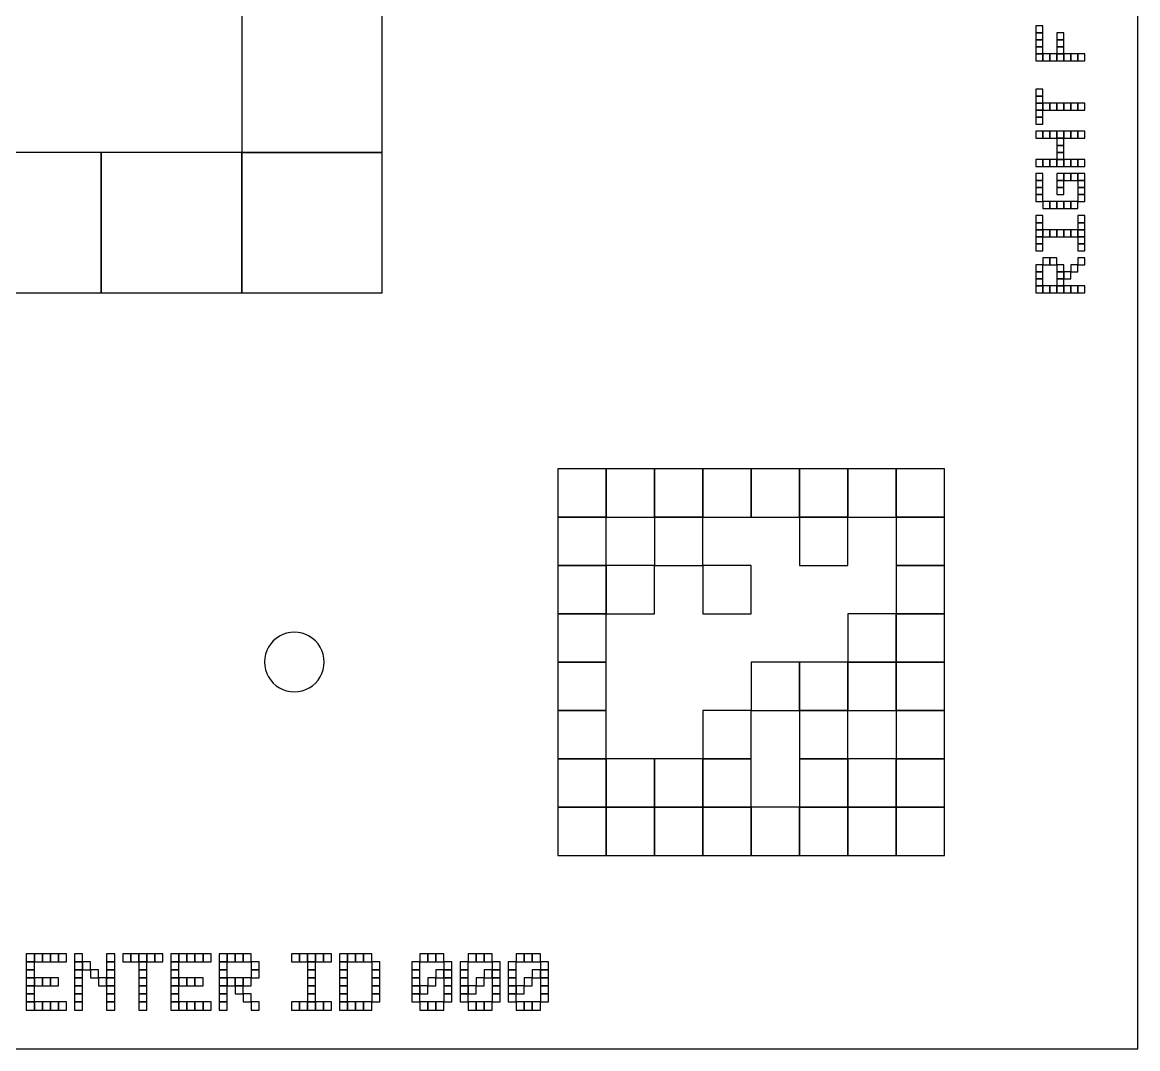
# Model space of a CAD drawing. Extents: x 0 to 490, y 0 to 320.
# Drawn here: x 86.5 to 150, y 170 to 228.4 of the extents above; entities that cross this region are included whole.
import ezdxf

# ---------------------------------------------------------------- set-up
doc = ezdxf.new("R2010")
doc.units = 0
for name, color, linetype in [('BLACK_POCKET', 7, 'CONTINUOUS'), ('BOARD_TEXT', 2, 'CONTINUOUS'), ('CUT', 1, 'CONTINUOUS'), ('MOUNT_HOLE', 5, 'CONTINUOUS')]:
    doc.layers.add(name, color=color, linetype=linetype)

msp = doc.modelspace()

# ---------------------------------------------------------------- linework, layer by layer
at = {"layer": 'BLACK_POCKET'}
for p, q in [((99, 229), (99, 221)), ((107, 221), (107, 229)), ((91, 221), (83, 221)), ((91, 213), (91, 221)), ((99, 221), (91, 221)), ((91, 221), (91, 213)), ((99, 221), (107, 221)), ((99, 213), (99, 221)), ((107, 221), (99, 221)), ((99, 221), (99, 213)), ((107, 213), (107, 221)), ((83, 213), (91, 213)), ((91, 213), (99, 213)), ((99, 213), (107, 213)), ((119.75, 203), (117, 203)), ((117, 203), (117, 200.25)), ((119.75, 200.25), (119.75, 203)), ((122.5, 203), (119.75, 203)), ((119.75, 203), (119.75, 200.25)), ((122.5, 200.25), (122.5, 203)), ((125.25, 203), (122.5, 203)), ((122.5, 203), (122.5, 200.25)), ((125.25, 200.25), (125.25, 203)), ((128, 203), (125.25, 203)), ((125.25, 203), (125.25, 200.25)), ((128, 200.25), (128, 203)), ((130.75, 203), (128, 203)), ((128, 203), (128, 200.25)), ((130.75, 200.25), (130.75, 203)), ((133.5, 203), (130.75, 203)), ((130.75, 203), (130.75, 200.25)), ((133.5, 200.25), (133.5, 203)), ((136.25, 203), (133.5, 203)), ((133.5, 203), (133.5, 200.25)), ((136.25, 200.25), (136.25, 203)), ((139, 203), (136.25, 203)), ((136.25, 203), (136.25, 200.25)), ((139, 200.25), (139, 203)), ((117, 200.25), (119.75, 200.25)), ((119.75, 200.25), (117, 200.25)), ((117, 200.25), (117, 197.5)), ((119.75, 200.25), (122.5, 200.25)), ((119.75, 197.5), (119.75, 200.25)), ((122.5, 200.25), (125.25, 200.25)), ((125.25, 200.25), (122.5, 200.25)), ((122.5, 200.25), (122.5, 197.5)), ((125.25, 200.25), (128, 200.25)), ((125.25, 197.5), (125.25, 200.25)), ((128, 200.25), (130.75, 200.25)), ((130.75, 200.25), (133.5, 200.25)), ((133.5, 200.25), (130.75, 200.25)), ((130.75, 200.25), (130.75, 197.5)), ((133.5, 200.25), (136.25, 200.25)), ((133.5, 197.5), (133.5, 200.25)), ((136.25, 200.25), (139, 200.25)), ((139, 200.25), (136.25, 200.25)), ((136.25, 200.25), (136.25, 197.5)), ((139, 197.5), (139, 200.25)), ((117, 197.5), (119.75, 197.5)), ((119.75, 197.5), (117, 197.5)), ((117, 197.5), (117, 194.75)), ((119.75, 194.75), (119.75, 197.5)), ((122.5, 197.5), (119.75, 197.5)), ((119.75, 197.5), (119.75, 194.75)), ((122.5, 197.5), (125.25, 197.5)), ((122.5, 194.75), (122.5, 197.5)), ((128, 197.5), (125.25, 197.5)), ((125.25, 197.5), (125.25, 194.75)), ((128, 194.75), (128, 197.5)), ((130.75, 197.5), (133.5, 197.5)), ((136.25, 197.5), (139, 197.5)), ((139, 197.5), (136.25, 197.5)), ((136.25, 197.5), (136.25, 194.75)), ((139, 194.75), (139, 197.5)), ((117, 194.75), (119.75, 194.75)), ((119.75, 194.75), (117, 194.75)), ((117, 194.75), (117, 192)), ((119.75, 194.75), (122.5, 194.75)), ((119.75, 192), (119.75, 194.75)), ((125.25, 194.75), (128, 194.75)), ((136.25, 194.75), (133.5, 194.75)), ((133.5, 194.75), (133.5, 192)), ((136.25, 194.75), (139, 194.75)), ((136.25, 192), (136.25, 194.75)), ((139, 194.75), (136.25, 194.75)), ((136.25, 194.75), (136.25, 192)), ((139, 192), (139, 194.75)), ((117, 192), (119.75, 192)), ((119.75, 192), (117, 192)), ((117, 192), (117, 189.25)), ((119.75, 189.25), (119.75, 192)), ((130.75, 192), (128, 192)), ((128, 192), (128, 189.25)), ((130.75, 189.25), (130.75, 192)), ((133.5, 192), (130.75, 192)), ((130.75, 192), (130.75, 189.25)), ((133.5, 192), (136.25, 192)), ((133.5, 189.25), (133.5, 192)), ((136.25, 192), (133.5, 192)), ((133.5, 192), (133.5, 189.25)), ((136.25, 192), (139, 192)), ((136.25, 189.25), (136.25, 192)), ((139, 192), (136.25, 192)), ((136.25, 192), (136.25, 189.25)), ((139, 189.25), (139, 192)), ((117, 189.25), (119.75, 189.25)), ((119.75, 189.25), (117, 189.25)), ((117, 189.25), (117, 186.5)), ((119.75, 186.5), (119.75, 189.25)), ((128, 189.25), (125.25, 189.25)), ((125.25, 189.25), (125.25, 186.5)), ((128, 189.25), (130.75, 189.25)), ((128, 186.5), (128, 189.25)), ((130.75, 189.25), (133.5, 189.25)), ((133.5, 189.25), (130.75, 189.25)), ((130.75, 189.25), (130.75, 186.5)), ((133.5, 189.25), (136.25, 189.25)), ((133.5, 186.5), (133.5, 189.25)), ((136.25, 189.25), (139, 189.25)), ((139, 189.25), (136.25, 189.25)), ((136.25, 189.25), (136.25, 186.5)), ((139, 186.5), (139, 189.25)), ((117, 186.5), (119.75, 186.5)), ((119.75, 186.5), (117, 186.5)), ((117, 186.5), (117, 183.75)), ((119.75, 183.75), (119.75, 186.5)), ((122.5, 186.5), (119.75, 186.5)), ((119.75, 186.5), (119.75, 183.75)), ((122.5, 183.75), (122.5, 186.5)), ((125.25, 186.5), (122.5, 186.5)), ((122.5, 186.5), (122.5, 183.75)), ((125.25, 186.5), (128, 186.5)), ((125.25, 183.75), (125.25, 186.5)), ((128, 186.5), (125.25, 186.5)), ((125.25, 186.5), (125.25, 183.75)), ((128, 183.75), (128, 186.5)), ((130.75, 186.5), (133.5, 186.5)), ((133.5, 186.5), (130.75, 186.5)), ((130.75, 186.5), (130.75, 183.75)), ((133.5, 183.75), (133.5, 186.5)), ((136.25, 186.5), (133.5, 186.5)), ((133.5, 186.5), (133.5, 183.75)), ((136.25, 186.5), (139, 186.5)), ((136.25, 183.75), (136.25, 186.5)), ((139, 186.5), (136.25, 186.5)), ((136.25, 186.5), (136.25, 183.75)), ((139, 183.75), (139, 186.5)), ((117, 183.75), (119.75, 183.75)), ((119.75, 183.75), (117, 183.75)), ((117, 183.75), (117, 181)), ((119.75, 183.75), (122.5, 183.75)), ((119.75, 181), (119.75, 183.75)), ((122.5, 183.75), (119.75, 183.75)), ((119.75, 183.75), (119.75, 181)), ((122.5, 183.75), (125.25, 183.75)), ((122.5, 181), (122.5, 183.75)), ((125.25, 183.75), (122.5, 183.75)), ((122.5, 183.75), (122.5, 181)), ((125.25, 183.75), (128, 183.75)), ((125.25, 181), (125.25, 183.75)), ((128, 183.75), (125.25, 183.75)), ((125.25, 183.75), (125.25, 181)), ((128, 181), (128, 183.75)), ((130.75, 183.75), (128, 183.75)), ((128, 183.75), (128, 181)), ((130.75, 183.75), (133.5, 183.75)), ((130.75, 181), (130.75, 183.75)), ((133.5, 183.75), (130.75, 183.75)), ((130.75, 183.75), (130.75, 181)), ((133.5, 183.75), (136.25, 183.75)), ((133.5, 181), (133.5, 183.75)), ((136.25, 183.75), (133.5, 183.75)), ((133.5, 183.75), (133.5, 181)), ((136.25, 183.75), (139, 183.75)), ((136.25, 181), (136.25, 183.75)), ((139, 183.75), (136.25, 183.75)), ((136.25, 183.75), (136.25, 181)), ((139, 181), (139, 183.75)), ((117, 181), (119.75, 181)), ((119.75, 181), (122.5, 181)), ((122.5, 181), (125.25, 181)), ((125.25, 181), (128, 181)), ((128, 181), (130.75, 181)), ((130.75, 181), (133.5, 181)), ((133.5, 181), (136.25, 181)), ((136.25, 181), (139, 181))]:
    msp.add_line(p, q, dxfattribs=at)
at = {"layer": 'BOARD_TEXT'}
for p, q in [((144.6, 228.2), (144.2, 228.2)), ((144.2, 228.2), (144.2, 227.8)), ((144.6, 227.8), (144.6, 228.2)), ((144.6, 227.8), (144.2, 227.8)), ((144.2, 227.8), (144.2, 227.4)), ((144.2, 227.8), (144.6, 227.8)), ((144.6, 227.4), (144.2, 227.4)), ((144.2, 227.4), (144.2, 227)), ((144.2, 227.4), (144.6, 227.4)), ((144.6, 227.4), (144.6, 227.8)), ((144.6, 227), (144.6, 227.4)), ((145.8, 227.8), (145.4, 227.8)), ((145.4, 227.8), (145.4, 227.4)), ((145.8, 227.4), (145.4, 227.4)), ((145.4, 227.4), (145.4, 227)), ((145.4, 227.4), (145.8, 227.4)), ((145.8, 227.4), (145.8, 227.8)), ((145.8, 227), (145.8, 227.4)), ((144.6, 227), (144.2, 227)), ((144.2, 227), (144.2, 226.6)), ((144.2, 227), (144.6, 227)), ((144.6, 226.6), (144.6, 227)), ((145.8, 227), (145.4, 227)), ((145.4, 227), (145.4, 226.6)), ((145.4, 227), (145.8, 227)), ((145.8, 226.6), (145.8, 227)), ((144.6, 226.6), (144.2, 226.6)), ((144.2, 226.6), (144.2, 226.2)), ((144.2, 226.6), (144.6, 226.6)), ((144.2, 226.2), (144.6, 226.2)), ((144.6, 226.2), (144.6, 226.6)), ((145, 226.6), (144.6, 226.6)), ((144.6, 226.6), (144.6, 226.2)), ((144.6, 226.2), (145, 226.2)), ((145, 226.2), (145, 226.6)), ((145.4, 226.6), (145, 226.6)), ((145, 226.6), (145, 226.2)), ((145, 226.2), (145.4, 226.2)), ((145.4, 226.2), (145.4, 226.6)), ((145.8, 226.6), (145.4, 226.6)), ((145.4, 226.6), (145.4, 226.2)), ((145.4, 226.6), (145.8, 226.6)), ((145.4, 226.2), (145.8, 226.2)), ((145.8, 226.2), (145.8, 226.6)), ((146.2, 226.6), (145.8, 226.6)), ((145.8, 226.6), (145.8, 226.2)), ((145.8, 226.2), (146.2, 226.2)), ((146.2, 226.2), (146.2, 226.6)), ((146.6, 226.6), (146.2, 226.6)), ((146.2, 226.6), (146.2, 226.2)), ((146.2, 226.2), (146.6, 226.2)), ((146.6, 226.2), (146.6, 226.6)), ((147, 226.6), (146.6, 226.6)), ((146.6, 226.6), (146.6, 226.2)), ((146.6, 226.2), (147, 226.2)), ((147, 226.2), (147, 226.6)), ((144.6, 224.6), (144.2, 224.6)), ((144.2, 224.6), (144.2, 224.2)), ((144.6, 224.2), (144.2, 224.2)), ((144.2, 224.2), (144.2, 223.8)), ((144.2, 224.2), (144.6, 224.2)), ((144.6, 224.2), (144.6, 224.6)), ((144.6, 223.8), (144.6, 224.2)), ((144.6, 223.8), (144.2, 223.8)), ((144.2, 223.8), (144.2, 223.4)), ((144.2, 223.8), (144.6, 223.8)), ((144.6, 223.4), (144.6, 223.8)), ((145, 223.8), (144.6, 223.8)), ((144.6, 223.8), (144.6, 223.4)), ((145, 223.4), (145, 223.8)), ((145.4, 223.8), (145, 223.8)), ((145, 223.8), (145, 223.4)), ((145.4, 223.4), (145.4, 223.8)), ((145.8, 223.8), (145.4, 223.8)), ((145.4, 223.8), (145.4, 223.4)), ((145.8, 223.4), (145.8, 223.8)), ((146.2, 223.8), (145.8, 223.8)), ((145.8, 223.8), (145.8, 223.4)), ((146.2, 223.4), (146.2, 223.8)), ((146.6, 223.8), (146.2, 223.8)), ((146.2, 223.8), (146.2, 223.4)), ((146.6, 223.4), (146.6, 223.8)), ((147, 223.8), (146.6, 223.8)), ((146.6, 223.8), (146.6, 223.4)), ((147, 223.4), (147, 223.8)), ((144.6, 223.4), (144.2, 223.4)), ((144.2, 223.4), (144.2, 223)), ((144.2, 223.4), (144.6, 223.4)), ((144.6, 223), (144.2, 223)), ((144.2, 223), (144.2, 222.6)), ((144.2, 223), (144.6, 223)), ((144.6, 223), (144.6, 223.4)), ((144.6, 223.4), (145, 223.4)), ((144.6, 222.6), (144.6, 223)), ((145, 223.4), (145.4, 223.4)), ((145.4, 223.4), (145.8, 223.4)), ((145.8, 223.4), (146.2, 223.4)), ((146.2, 223.4), (146.6, 223.4)), ((146.6, 223.4), (147, 223.4)), ((144.2, 222.6), (144.6, 222.6)), ((144.6, 222.2), (144.2, 222.2)), ((144.2, 222.2), (144.2, 221.8)), ((144.2, 221.8), (144.6, 221.8)), ((144.6, 221.8), (144.6, 222.2)), ((145, 222.2), (144.6, 222.2)), ((144.6, 222.2), (144.6, 221.8)), ((144.6, 221.8), (145, 221.8)), ((145, 221.8), (145, 222.2)), ((145.4, 222.2), (145, 222.2)), ((145, 222.2), (145, 221.8)), ((145, 221.8), (145.4, 221.8)), ((145.4, 221.8), (145.4, 222.2)), ((145.8, 222.2), (145.4, 222.2)), ((145.4, 222.2), (145.4, 221.8)), ((145.8, 221.8), (145.4, 221.8)), ((145.4, 221.8), (145.4, 221.4)), ((145.4, 221.8), (145.8, 221.8)), ((145.8, 221.8), (145.8, 222.2)), ((146.2, 222.2), (145.8, 222.2)), ((145.8, 222.2), (145.8, 221.8)), ((145.8, 221.4), (145.8, 221.8)), ((145.8, 221.8), (146.2, 221.8)), ((146.2, 221.8), (146.2, 222.2)), ((146.6, 222.2), (146.2, 222.2)), ((146.2, 222.2), (146.2, 221.8)), ((146.2, 221.8), (146.6, 221.8)), ((146.6, 221.8), (146.6, 222.2)), ((147, 222.2), (146.6, 222.2)), ((146.6, 222.2), (146.6, 221.8)), ((146.6, 221.8), (147, 221.8)), ((147, 221.8), (147, 222.2)), ((145.8, 221.4), (145.4, 221.4)), ((145.4, 221.4), (145.4, 221)), ((145.4, 221.4), (145.8, 221.4)), ((145.8, 221), (145.4, 221)), ((145.4, 221), (145.4, 220.6)), ((145.4, 221), (145.8, 221)), ((145.8, 221), (145.8, 221.4)), ((145.8, 220.6), (145.8, 221)), ((144.6, 220.6), (144.2, 220.6)), ((144.2, 220.6), (144.2, 220.2)), ((144.6, 220.2), (144.6, 220.6)), ((145, 220.6), (144.6, 220.6)), ((144.6, 220.6), (144.6, 220.2)), ((145, 220.2), (145, 220.6)), ((145.4, 220.6), (145, 220.6)), ((145, 220.6), (145, 220.2)), ((145.4, 220.2), (145.4, 220.6)), ((145.8, 220.6), (145.4, 220.6)), ((145.4, 220.6), (145.4, 220.2)), ((145.4, 220.6), (145.8, 220.6)), ((145.8, 220.2), (145.8, 220.6)), ((146.2, 220.6), (145.8, 220.6)), ((145.8, 220.6), (145.8, 220.2)), ((146.2, 220.2), (146.2, 220.6)), ((146.6, 220.6), (146.2, 220.6)), ((146.2, 220.6), (146.2, 220.2)), ((146.6, 220.2), (146.6, 220.6)), ((147, 220.6), (146.6, 220.6)), ((146.6, 220.6), (146.6, 220.2)), ((147, 220.2), (147, 220.6)), ((144.2, 220.2), (144.6, 220.2)), ((144.6, 219.8), (144.2, 219.8)), ((144.2, 219.8), (144.2, 219.4)), ((144.6, 220.2), (145, 220.2)), ((144.6, 219.4), (144.6, 219.8)), ((145, 220.2), (145.4, 220.2)), ((145.4, 220.2), (145.8, 220.2)), ((145.8, 219.8), (145.4, 219.8)), ((145.4, 219.8), (145.4, 219.4)), ((145.8, 220.2), (146.2, 220.2)), ((145.8, 219.4), (145.8, 219.8)), ((146.2, 219.8), (145.8, 219.8)), ((145.8, 219.8), (145.8, 219.4)), ((146.2, 220.2), (146.6, 220.2)), ((146.2, 219.4), (146.2, 219.8)), ((146.6, 219.8), (146.2, 219.8)), ((146.2, 219.8), (146.2, 219.4)), ((146.6, 220.2), (147, 220.2)), ((146.6, 219.4), (146.6, 219.8)), ((147, 219.8), (146.6, 219.8)), ((146.6, 219.8), (146.6, 219.4)), ((147, 219.4), (147, 219.8)), ((144.6, 219.4), (144.2, 219.4)), ((144.2, 219.4), (144.2, 219)), ((144.2, 219.4), (144.6, 219.4)), ((144.6, 219), (144.6, 219.4)), ((145.8, 219.4), (145.4, 219.4)), ((145.4, 219.4), (145.4, 219)), ((145.4, 219.4), (145.8, 219.4)), ((145.8, 219), (145.8, 219.4)), ((145.8, 219.4), (146.2, 219.4)), ((146.2, 219.4), (146.6, 219.4)), ((147, 219.4), (146.6, 219.4)), ((146.6, 219.4), (146.6, 219)), ((146.6, 219.4), (147, 219.4)), ((147, 219), (147, 219.4)), ((144.6, 219), (144.2, 219)), ((144.2, 219), (144.2, 218.6)), ((144.2, 219), (144.6, 219)), ((144.6, 218.6), (144.2, 218.6)), ((144.2, 218.6), (144.2, 218.2)), ((144.2, 218.6), (144.6, 218.6)), ((144.6, 218.6), (144.6, 219)), ((144.6, 218.2), (144.6, 218.6)), ((145.8, 219), (145.4, 219)), ((145.4, 219), (145.4, 218.6)), ((145.4, 219), (145.8, 219)), ((145.4, 218.6), (145.8, 218.6)), ((145.8, 218.6), (145.8, 219)), ((147, 219), (146.6, 219)), ((146.6, 219), (146.6, 218.6)), ((146.6, 219), (147, 219)), ((147, 218.6), (146.6, 218.6)), ((146.6, 218.6), (146.6, 218.2)), ((146.6, 218.6), (147, 218.6)), ((147, 218.6), (147, 219)), ((147, 218.2), (147, 218.6)), ((144.2, 218.2), (144.6, 218.2)), ((145, 218.2), (144.6, 218.2)), ((144.6, 218.2), (144.6, 217.8)), ((144.6, 217.8), (145, 217.8)), ((145, 217.8), (145, 218.2)), ((145.4, 218.2), (145, 218.2)), ((145, 218.2), (145, 217.8)), ((145, 217.8), (145.4, 217.8)), ((145.4, 217.8), (145.4, 218.2)), ((145.8, 218.2), (145.4, 218.2)), ((145.4, 218.2), (145.4, 217.8)), ((145.4, 217.8), (145.8, 217.8)), ((145.8, 217.8), (145.8, 218.2)), ((146.2, 218.2), (145.8, 218.2)), ((145.8, 218.2), (145.8, 217.8)), ((145.8, 217.8), (146.2, 217.8)), ((146.2, 217.8), (146.2, 218.2)), ((146.6, 218.2), (146.2, 218.2)), ((146.2, 218.2), (146.2, 217.8)), ((146.2, 217.8), (146.6, 217.8)), ((146.6, 217.8), (146.6, 218.2)), ((146.6, 218.2), (147, 218.2)), ((144.6, 217.4), (144.2, 217.4)), ((144.2, 217.4), (144.2, 217)), ((144.6, 217), (144.6, 217.4)), ((147, 217.4), (146.6, 217.4)), ((146.6, 217.4), (146.6, 217)), ((147, 217), (147, 217.4)), ((144.6, 217), (144.2, 217)), ((144.2, 217), (144.2, 216.6)), ((144.2, 217), (144.6, 217)), ((144.6, 216.6), (144.2, 216.6)), ((144.2, 216.6), (144.2, 216.2)), ((144.2, 216.6), (144.6, 216.6)), ((144.6, 216.6), (144.6, 217)), ((144.6, 216.2), (144.6, 216.6)), ((145, 216.6), (144.6, 216.6)), ((144.6, 216.6), (144.6, 216.2)), ((145, 216.2), (145, 216.6)), ((145.4, 216.6), (145, 216.6)), ((145, 216.6), (145, 216.2)), ((145.4, 216.2), (145.4, 216.6)), ((145.8, 216.6), (145.4, 216.6)), ((145.4, 216.6), (145.4, 216.2)), ((145.8, 216.2), (145.8, 216.6)), ((146.2, 216.6), (145.8, 216.6)), ((145.8, 216.6), (145.8, 216.2)), ((146.2, 216.2), (146.2, 216.6)), ((146.6, 216.6), (146.2, 216.6)), ((146.2, 216.6), (146.2, 216.2)), ((147, 217), (146.6, 217)), ((146.6, 217), (146.6, 216.6)), ((146.6, 217), (147, 217)), ((146.6, 216.2), (146.6, 216.6)), ((147, 216.6), (146.6, 216.6)), ((146.6, 216.6), (146.6, 216.2)), ((146.6, 216.6), (147, 216.6)), ((147, 216.6), (147, 217)), ((147, 216.2), (147, 216.6)), ((144.6, 216.2), (144.2, 216.2)), ((144.2, 216.2), (144.2, 215.8)), ((144.2, 216.2), (144.6, 216.2)), ((144.6, 215.8), (144.6, 216.2)), ((144.6, 216.2), (145, 216.2)), ((145, 216.2), (145.4, 216.2)), ((145.4, 216.2), (145.8, 216.2)), ((145.8, 216.2), (146.2, 216.2)), ((146.2, 216.2), (146.6, 216.2)), ((147, 216.2), (146.6, 216.2)), ((146.6, 216.2), (146.6, 215.8)), ((146.6, 216.2), (147, 216.2)), ((147, 215.8), (147, 216.2)), ((144.6, 215.8), (144.2, 215.8)), ((144.2, 215.8), (144.2, 215.4)), ((144.2, 215.8), (144.6, 215.8)), ((144.2, 215.4), (144.6, 215.4)), ((144.6, 215.4), (144.6, 215.8)), ((147, 215.8), (146.6, 215.8)), ((146.6, 215.8), (146.6, 215.4)), ((146.6, 215.8), (147, 215.8)), ((146.6, 215.4), (147, 215.4)), ((147, 215.4), (147, 215.8)), ((144.6, 214.6), (144.2, 214.6)), ((144.2, 214.6), (144.2, 214.2)), ((145, 215), (144.6, 215)), ((144.6, 215), (144.6, 214.6)), ((144.6, 214.2), (144.6, 214.6)), ((144.6, 214.6), (145, 214.6)), ((145, 214.6), (145, 215)), ((145.4, 215), (145, 215)), ((145, 215), (145, 214.6)), ((145, 214.6), (145.4, 214.6)), ((145.4, 214.6), (145.4, 215)), ((145.8, 214.6), (145.4, 214.6)), ((145.4, 214.6), (145.4, 214.2)), ((145.8, 214.2), (145.8, 214.6)), ((146.6, 214.6), (146.2, 214.6)), ((146.2, 214.6), (146.2, 214.2)), ((147, 215), (146.6, 215)), ((146.6, 215), (146.6, 214.6)), ((146.6, 214.2), (146.6, 214.6)), ((146.6, 214.6), (147, 214.6)), ((147, 214.6), (147, 215)), ((144.6, 214.2), (144.2, 214.2)), ((144.2, 214.2), (144.2, 213.8)), ((144.2, 214.2), (144.6, 214.2)), ((144.6, 213.8), (144.6, 214.2)), ((145.8, 214.2), (145.4, 214.2)), ((145.4, 214.2), (145.4, 213.8)), ((145.4, 214.2), (145.8, 214.2)), ((145.8, 213.8), (145.8, 214.2)), ((146.2, 214.2), (145.8, 214.2)), ((145.8, 214.2), (145.8, 213.8)), ((146.2, 213.8), (146.2, 214.2)), ((146.2, 214.2), (146.6, 214.2)), ((144.6, 213.8), (144.2, 213.8)), ((144.2, 213.8), (144.2, 213.4)), ((144.2, 213.8), (144.6, 213.8)), ((144.6, 213.4), (144.2, 213.4)), ((144.2, 213.4), (144.2, 213)), ((144.2, 213.4), (144.6, 213.4)), ((144.6, 213.4), (144.6, 213.8)), ((144.6, 213), (144.6, 213.4)), ((145, 213.4), (144.6, 213.4)), ((144.6, 213.4), (144.6, 213)), ((145, 213), (145, 213.4)), ((145.4, 213.4), (145, 213.4)), ((145, 213.4), (145, 213)), ((145.8, 213.8), (145.4, 213.8)), ((145.4, 213.8), (145.4, 213.4)), ((145.4, 213.8), (145.8, 213.8)), ((145.4, 213), (145.4, 213.4)), ((145.8, 213.4), (145.4, 213.4)), ((145.4, 213.4), (145.4, 213)), ((145.4, 213.4), (145.8, 213.4)), ((145.8, 213.4), (145.8, 213.8)), ((145.8, 213.8), (146.2, 213.8)), ((145.8, 213), (145.8, 213.4)), ((146.2, 213.4), (145.8, 213.4)), ((145.8, 213.4), (145.8, 213)), ((146.2, 213), (146.2, 213.4)), ((146.6, 213.4), (146.2, 213.4)), ((146.2, 213.4), (146.2, 213)), ((146.6, 213), (146.6, 213.4)), ((147, 213.4), (146.6, 213.4)), ((146.6, 213.4), (146.6, 213)), ((147, 213), (147, 213.4)), ((144.2, 213), (144.6, 213)), ((144.6, 213), (145, 213)), ((145, 213), (145.4, 213)), ((145.4, 213), (145.8, 213)), ((145.8, 213), (146.2, 213)), ((146.2, 213), (146.6, 213)), ((146.6, 213), (147, 213)), ((87.2, 175.4), (86.742857, 175.4)), ((86.742857, 175.4), (86.742857, 174.942857)), ((87.2, 174.942857), (87.2, 175.4)), ((87.657143, 175.4), (87.2, 175.4)), ((87.2, 175.4), (87.2, 174.942857)), ((87.657143, 174.942857), (87.657143, 175.4)), ((88.114286, 175.4), (87.657143, 175.4)), ((87.657143, 175.4), (87.657143, 174.942857)), ((88.114286, 174.942857), (88.114286, 175.4)), ((88.571429, 175.4), (88.114286, 175.4)), ((88.114286, 175.4), (88.114286, 174.942857)), ((88.571429, 174.942857), (88.571429, 175.4)), ((89.028571, 175.4), (88.571429, 175.4)), ((88.571429, 175.4), (88.571429, 174.942857)), ((89.028571, 174.942857), (89.028571, 175.4)), ((89.942857, 175.4), (89.485714, 175.4)), ((89.485714, 175.4), (89.485714, 174.942857)), ((89.942857, 174.942857), (89.942857, 175.4)), ((91.771429, 175.4), (91.314286, 175.4)), ((91.314286, 175.4), (91.314286, 174.942857)), ((91.771429, 174.942857), (91.771429, 175.4)), ((92.685714, 175.4), (92.228571, 175.4)), ((92.228571, 175.4), (92.228571, 174.942857)), ((92.685714, 174.942857), (92.685714, 175.4)), ((93.142857, 175.4), (92.685714, 175.4)), ((92.685714, 175.4), (92.685714, 174.942857)), ((93.142857, 174.942857), (93.142857, 175.4)), ((93.6, 175.4), (93.142857, 175.4)), ((93.142857, 175.4), (93.142857, 174.942857)), ((93.6, 174.942857), (93.6, 175.4)), ((94.057143, 175.4), (93.6, 175.4)), ((93.6, 175.4), (93.6, 174.942857)), ((94.057143, 174.942857), (94.057143, 175.4)), ((94.514286, 175.4), (94.057143, 175.4)), ((94.057143, 175.4), (94.057143, 174.942857)), ((94.514286, 174.942857), (94.514286, 175.4)), ((95.428571, 175.4), (94.971429, 175.4)), ((94.971429, 175.4), (94.971429, 174.942857)), ((95.428571, 174.942857), (95.428571, 175.4)), ((95.885714, 175.4), (95.428571, 175.4)), ((95.428571, 175.4), (95.428571, 174.942857)), ((95.885714, 174.942857), (95.885714, 175.4)), ((96.342857, 175.4), (95.885714, 175.4)), ((95.885714, 175.4), (95.885714, 174.942857)), ((96.342857, 174.942857), (96.342857, 175.4)), ((96.8, 175.4), (96.342857, 175.4)), ((96.342857, 175.4), (96.342857, 174.942857)), ((96.8, 174.942857), (96.8, 175.4)), ((97.257143, 175.4), (96.8, 175.4)), ((96.8, 175.4), (96.8, 174.942857)), ((97.257143, 174.942857), (97.257143, 175.4)), ((98.171429, 175.4), (97.714286, 175.4)), ((97.714286, 175.4), (97.714286, 174.942857)), ((98.171429, 174.942857), (98.171429, 175.4)), ((98.628571, 175.4), (98.171429, 175.4)), ((98.171429, 175.4), (98.171429, 174.942857)), ((98.628571, 174.942857), (98.628571, 175.4)), ((99.085714, 175.4), (98.628571, 175.4)), ((98.628571, 175.4), (98.628571, 174.942857)), ((99.085714, 174.942857), (99.085714, 175.4)), ((99.542857, 175.4), (99.085714, 175.4)), ((99.085714, 175.4), (99.085714, 174.942857)), ((99.542857, 174.942857), (99.542857, 175.4)), ((102.285714, 175.4), (101.828571, 175.4)), ((101.828571, 175.4), (101.828571, 174.942857)), ((102.285714, 174.942857), (102.285714, 175.4)), ((102.742857, 175.4), (102.285714, 175.4)), ((102.285714, 175.4), (102.285714, 174.942857)), ((102.742857, 174.942857), (102.742857, 175.4)), ((103.2, 175.4), (102.742857, 175.4)), ((102.742857, 175.4), (102.742857, 174.942857)), ((103.2, 174.942857), (103.2, 175.4)), ((103.657143, 175.4), (103.2, 175.4)), ((103.2, 175.4), (103.2, 174.942857)), ((103.657143, 174.942857), (103.657143, 175.4)), ((104.114286, 175.4), (103.657143, 175.4)), ((103.657143, 175.4), (103.657143, 174.942857)), ((104.114286, 174.942857), (104.114286, 175.4)), ((105.028571, 175.4), (104.571429, 175.4)), ((104.571429, 175.4), (104.571429, 174.942857)), ((105.028571, 174.942857), (105.028571, 175.4)), ((105.485714, 175.4), (105.028571, 175.4)), ((105.028571, 175.4), (105.028571, 174.942857)), ((105.485714, 174.942857), (105.485714, 175.4)), ((105.942857, 175.4), (105.485714, 175.4)), ((105.485714, 175.4), (105.485714, 174.942857)), ((105.942857, 174.942857), (105.942857, 175.4)), ((106.4, 175.4), (105.942857, 175.4)), ((105.942857, 175.4), (105.942857, 174.942857)), ((106.4, 174.942857), (106.4, 175.4)), ((109.6, 175.4), (109.142857, 175.4)), ((109.142857, 175.4), (109.142857, 174.942857)), ((109.6, 174.942857), (109.6, 175.4)), ((110.057143, 175.4), (109.6, 175.4)), ((109.6, 175.4), (109.6, 174.942857)), ((110.057143, 174.942857), (110.057143, 175.4)), ((110.514286, 175.4), (110.057143, 175.4)), ((110.057143, 175.4), (110.057143, 174.942857)), ((110.514286, 174.942857), (110.514286, 175.4)), ((112.342857, 175.4), (111.885714, 175.4)), ((111.885714, 175.4), (111.885714, 174.942857)), ((112.342857, 174.942857), (112.342857, 175.4)), ((112.8, 175.4), (112.342857, 175.4)), ((112.342857, 175.4), (112.342857, 174.942857)), ((112.8, 174.942857), (112.8, 175.4)), ((113.257143, 175.4), (112.8, 175.4)), ((112.8, 175.4), (112.8, 174.942857)), ((113.257143, 174.942857), (113.257143, 175.4)), ((115.085714, 175.4), (114.628571, 175.4)), ((114.628571, 175.4), (114.628571, 174.942857)), ((115.085714, 174.942857), (115.085714, 175.4)), ((115.542857, 175.4), (115.085714, 175.4)), ((115.085714, 175.4), (115.085714, 174.942857)), ((115.542857, 174.942857), (115.542857, 175.4)), ((116, 175.4), (115.542857, 175.4)), ((115.542857, 175.4), (115.542857, 174.942857)), ((116, 174.942857), (116, 175.4)), ((86.742857, 174.942857), (87.2, 174.942857)), ((87.2, 174.942857), (86.742857, 174.942857)), ((86.742857, 174.942857), (86.742857, 174.485714)), ((87.2, 174.942857), (87.657143, 174.942857)), ((87.2, 174.485714), (87.2, 174.942857)), ((87.657143, 174.942857), (88.114286, 174.942857)), ((88.114286, 174.942857), (88.571429, 174.942857)), ((88.571429, 174.942857), (89.028571, 174.942857)), ((89.485714, 174.942857), (89.942857, 174.942857)), ((89.942857, 174.942857), (89.485714, 174.942857)), ((89.485714, 174.942857), (89.485714, 174.485714)), ((89.942857, 174.485714), (89.942857, 174.942857)), ((90.4, 174.942857), (89.942857, 174.942857)), ((89.942857, 174.942857), (89.942857, 174.485714)), ((90.4, 174.485714), (90.4, 174.942857)), ((91.314286, 174.942857), (91.771429, 174.942857)), ((91.771429, 174.942857), (91.314286, 174.942857)), ((91.314286, 174.942857), (91.314286, 174.485714)), ((91.771429, 174.485714), (91.771429, 174.942857)), ((92.228571, 174.942857), (92.685714, 174.942857)), ((92.685714, 174.942857), (93.142857, 174.942857)), ((93.142857, 174.942857), (93.6, 174.942857)), ((93.6, 174.942857), (93.142857, 174.942857)), ((93.142857, 174.942857), (93.142857, 174.485714)), ((93.6, 174.942857), (94.057143, 174.942857)), ((93.6, 174.485714), (93.6, 174.942857)), ((94.057143, 174.942857), (94.514286, 174.942857)), ((94.971429, 174.942857), (95.428571, 174.942857)), ((95.428571, 174.942857), (94.971429, 174.942857)), ((94.971429, 174.942857), (94.971429, 174.485714)), ((95.428571, 174.942857), (95.885714, 174.942857)), ((95.428571, 174.485714), (95.428571, 174.942857)), ((95.885714, 174.942857), (96.342857, 174.942857)), ((96.342857, 174.942857), (96.8, 174.942857)), ((96.8, 174.942857), (97.257143, 174.942857)), ((97.714286, 174.942857), (98.171429, 174.942857)), ((98.171429, 174.942857), (97.714286, 174.942857)), ((97.714286, 174.942857), (97.714286, 174.485714)), ((98.171429, 174.942857), (98.628571, 174.942857)), ((98.171429, 174.485714), (98.171429, 174.942857)), ((98.628571, 174.942857), (99.085714, 174.942857)), ((99.085714, 174.942857), (99.542857, 174.942857)), ((100, 174.942857), (99.542857, 174.942857)), ((99.542857, 174.942857), (99.542857, 174.485714)), ((100, 174.485714), (100, 174.942857)), ((101.828571, 174.942857), (102.285714, 174.942857)), ((102.285714, 174.942857), (102.742857, 174.942857)), ((102.742857, 174.942857), (103.2, 174.942857)), ((103.2, 174.942857), (102.742857, 174.942857)), ((102.742857, 174.942857), (102.742857, 174.485714)), ((103.2, 174.942857), (103.657143, 174.942857)), ((103.2, 174.485714), (103.2, 174.942857)), ((103.657143, 174.942857), (104.114286, 174.942857)), ((104.571429, 174.942857), (105.028571, 174.942857)), ((105.028571, 174.942857), (104.571429, 174.942857)), ((104.571429, 174.942857), (104.571429, 174.485714)), ((105.028571, 174.942857), (105.485714, 174.942857)), ((105.028571, 174.485714), (105.028571, 174.942857)), ((105.485714, 174.942857), (105.942857, 174.942857)), ((105.942857, 174.942857), (106.4, 174.942857)), ((106.857143, 174.942857), (106.4, 174.942857)), ((106.4, 174.942857), (106.4, 174.485714)), ((106.857143, 174.485714), (106.857143, 174.942857)), ((109.142857, 174.942857), (108.685714, 174.942857)), ((108.685714, 174.942857), (108.685714, 174.485714)), ((109.142857, 174.942857), (109.6, 174.942857)), ((109.142857, 174.485714), (109.142857, 174.942857)), ((109.6, 174.942857), (110.057143, 174.942857)), ((110.057143, 174.942857), (110.514286, 174.942857)), ((110.971429, 174.942857), (110.514286, 174.942857)), ((110.514286, 174.942857), (110.514286, 174.485714)), ((110.971429, 174.485714), (110.971429, 174.942857)), ((111.885714, 174.942857), (111.428571, 174.942857)), ((111.428571, 174.942857), (111.428571, 174.485714)), ((111.885714, 174.942857), (112.342857, 174.942857)), ((111.885714, 174.485714), (111.885714, 174.942857)), ((112.342857, 174.942857), (112.8, 174.942857)), ((112.8, 174.942857), (113.257143, 174.942857)), ((113.714286, 174.942857), (113.257143, 174.942857)), ((113.257143, 174.942857), (113.257143, 174.485714)), ((113.714286, 174.485714), (113.714286, 174.942857)), ((114.628571, 174.942857), (114.171429, 174.942857)), ((114.171429, 174.942857), (114.171429, 174.485714)), ((114.628571, 174.942857), (115.085714, 174.942857)), ((114.628571, 174.485714), (114.628571, 174.942857)), ((115.085714, 174.942857), (115.542857, 174.942857)), ((115.542857, 174.942857), (116, 174.942857)), ((116.457143, 174.942857), (116, 174.942857)), ((116, 174.942857), (116, 174.485714)), ((116.457143, 174.485714), (116.457143, 174.942857)), ((86.742857, 174.485714), (87.2, 174.485714)), ((87.2, 174.485714), (86.742857, 174.485714)), ((86.742857, 174.485714), (86.742857, 174.028571)), ((86.742857, 174.028571), (87.2, 174.028571)), ((87.2, 174.028571), (86.742857, 174.028571)), ((86.742857, 174.028571), (86.742857, 173.571429)), ((87.2, 174.028571), (87.2, 174.485714)), ((87.2, 173.571429), (87.2, 174.028571)), ((87.657143, 174.028571), (87.2, 174.028571)), ((87.2, 174.028571), (87.2, 173.571429)), ((87.657143, 173.571429), (87.657143, 174.028571)), ((88.114286, 174.028571), (87.657143, 174.028571)), ((87.657143, 174.028571), (87.657143, 173.571429)), ((88.114286, 173.571429), (88.114286, 174.028571)), ((88.571429, 174.028571), (88.114286, 174.028571)), ((88.114286, 174.028571), (88.114286, 173.571429)), ((88.571429, 173.571429), (88.571429, 174.028571)), ((89.485714, 174.485714), (89.942857, 174.485714)), ((89.942857, 174.485714), (89.485714, 174.485714)), ((89.485714, 174.485714), (89.485714, 174.028571)), ((89.485714, 174.028571), (89.942857, 174.028571)), ((89.942857, 174.028571), (89.485714, 174.028571)), ((89.485714, 174.028571), (89.485714, 173.571429)), ((89.942857, 174.485714), (90.4, 174.485714)), ((89.942857, 174.028571), (89.942857, 174.485714)), ((89.942857, 173.571429), (89.942857, 174.028571)), ((90.857143, 174.485714), (90.4, 174.485714)), ((90.4, 174.485714), (90.4, 174.028571)), ((90.4, 174.028571), (90.857143, 174.028571)), ((90.857143, 174.028571), (90.857143, 174.485714)), ((91.314286, 174.028571), (90.857143, 174.028571)), ((90.857143, 174.028571), (90.857143, 173.571429)), ((91.314286, 174.485714), (91.771429, 174.485714)), ((91.771429, 174.485714), (91.314286, 174.485714)), ((91.314286, 174.485714), (91.314286, 174.028571)), ((91.314286, 174.028571), (91.771429, 174.028571)), ((91.314286, 173.571429), (91.314286, 174.028571)), ((91.771429, 174.028571), (91.314286, 174.028571)), ((91.314286, 174.028571), (91.314286, 173.571429)), ((91.771429, 174.028571), (91.771429, 174.485714)), ((91.771429, 173.571429), (91.771429, 174.028571)), ((93.142857, 174.485714), (93.6, 174.485714)), ((93.6, 174.485714), (93.142857, 174.485714)), ((93.142857, 174.485714), (93.142857, 174.028571)), ((93.142857, 174.028571), (93.6, 174.028571)), ((93.6, 174.028571), (93.142857, 174.028571)), ((93.142857, 174.028571), (93.142857, 173.571429)), ((93.6, 174.028571), (93.6, 174.485714)), ((93.6, 173.571429), (93.6, 174.028571)), ((94.971429, 174.485714), (95.428571, 174.485714)), ((95.428571, 174.485714), (94.971429, 174.485714)), ((94.971429, 174.485714), (94.971429, 174.028571)), ((94.971429, 174.028571), (95.428571, 174.028571)), ((95.428571, 174.028571), (94.971429, 174.028571)), ((94.971429, 174.028571), (94.971429, 173.571429)), ((95.428571, 174.028571), (95.428571, 174.485714)), ((95.428571, 173.571429), (95.428571, 174.028571)), ((95.885714, 174.028571), (95.428571, 174.028571)), ((95.428571, 174.028571), (95.428571, 173.571429)), ((95.885714, 173.571429), (95.885714, 174.028571)), ((96.342857, 174.028571), (95.885714, 174.028571)), ((95.885714, 174.028571), (95.885714, 173.571429)), ((96.342857, 173.571429), (96.342857, 174.028571)), ((96.8, 174.028571), (96.342857, 174.028571)), ((96.342857, 174.028571), (96.342857, 173.571429)), ((96.8, 173.571429), (96.8, 174.028571)), ((97.714286, 174.485714), (98.171429, 174.485714)), ((98.171429, 174.485714), (97.714286, 174.485714)), ((97.714286, 174.485714), (97.714286, 174.028571)), ((97.714286, 174.028571), (98.171429, 174.028571)), ((98.171429, 174.028571), (97.714286, 174.028571)), ((97.714286, 174.028571), (97.714286, 173.571429)), ((98.171429, 174.028571), (98.171429, 174.485714)), ((98.171429, 173.571429), (98.171429, 174.028571)), ((98.628571, 174.028571), (98.171429, 174.028571)), ((98.171429, 174.028571), (98.171429, 173.571429)), ((98.628571, 173.571429), (98.628571, 174.028571)), ((99.085714, 174.028571), (98.628571, 174.028571)), ((98.628571, 174.028571), (98.628571, 173.571429)), ((99.085714, 173.571429), (99.085714, 174.028571)), ((99.542857, 174.028571), (99.085714, 174.028571)), ((99.085714, 174.028571), (99.085714, 173.571429)), ((99.542857, 174.485714), (100, 174.485714)), ((100, 174.485714), (99.542857, 174.485714)), ((99.542857, 174.485714), (99.542857, 174.028571)), ((99.542857, 174.028571), (100, 174.028571)), ((99.542857, 173.571429), (99.542857, 174.028571)), ((100, 174.028571), (100, 174.485714)), ((102.742857, 174.485714), (103.2, 174.485714)), ((103.2, 174.485714), (102.742857, 174.485714)), ((102.742857, 174.485714), (102.742857, 174.028571)), ((102.742857, 174.028571), (103.2, 174.028571)), ((103.2, 174.028571), (102.742857, 174.028571)), ((102.742857, 174.028571), (102.742857, 173.571429)), ((103.2, 174.028571), (103.2, 174.485714)), ((103.2, 173.571429), (103.2, 174.028571)), ((104.571429, 174.485714), (105.028571, 174.485714)), ((105.028571, 174.485714), (104.571429, 174.485714)), ((104.571429, 174.485714), (104.571429, 174.028571)), ((104.571429, 174.028571), (105.028571, 174.028571)), ((105.028571, 174.028571), (104.571429, 174.028571)), ((104.571429, 174.028571), (104.571429, 173.571429)), ((105.028571, 174.028571), (105.028571, 174.485714)), ((105.028571, 173.571429), (105.028571, 174.028571)), ((106.4, 174.485714), (106.857143, 174.485714)), ((106.857143, 174.485714), (106.4, 174.485714)), ((106.4, 174.485714), (106.4, 174.028571)), ((106.4, 174.028571), (106.857143, 174.028571)), ((106.857143, 174.028571), (106.4, 174.028571)), ((106.4, 174.028571), (106.4, 173.571429)), ((106.857143, 174.028571), (106.857143, 174.485714)), ((106.857143, 173.571429), (106.857143, 174.028571)), ((108.685714, 174.485714), (109.142857, 174.485714)), ((109.142857, 174.485714), (108.685714, 174.485714)), ((108.685714, 174.485714), (108.685714, 174.028571)), ((108.685714, 174.028571), (109.142857, 174.028571)), ((109.142857, 174.028571), (108.685714, 174.028571)), ((108.685714, 174.028571), (108.685714, 173.571429)), ((109.142857, 174.028571), (109.142857, 174.485714)), ((109.142857, 173.571429), (109.142857, 174.028571)), ((110.057143, 174.028571), (109.6, 174.028571)), ((109.6, 174.028571), (109.6, 173.571429)), ((110.514286, 174.485714), (110.057143, 174.485714)), ((110.057143, 174.485714), (110.057143, 174.028571)), ((110.057143, 174.028571), (110.514286, 174.028571)), ((110.057143, 173.571429), (110.057143, 174.028571)), ((110.514286, 174.485714), (110.971429, 174.485714)), ((110.514286, 174.028571), (110.514286, 174.485714)), ((110.971429, 174.485714), (110.514286, 174.485714)), ((110.514286, 174.485714), (110.514286, 174.028571)), ((110.514286, 174.028571), (110.971429, 174.028571)), ((110.971429, 174.028571), (110.514286, 174.028571)), ((110.514286, 174.028571), (110.514286, 173.571429)), ((110.971429, 174.028571), (110.971429, 174.485714)), ((110.971429, 173.571429), (110.971429, 174.028571)), ((111.428571, 174.485714), (111.885714, 174.485714)), ((111.885714, 174.485714), (111.428571, 174.485714)), ((111.428571, 174.485714), (111.428571, 174.028571)), ((111.428571, 174.028571), (111.885714, 174.028571)), ((111.885714, 174.028571), (111.428571, 174.028571)), ((111.428571, 174.028571), (111.428571, 173.571429)), ((111.885714, 174.028571), (111.885714, 174.485714)), ((111.885714, 173.571429), (111.885714, 174.028571)), ((112.8, 174.028571), (112.342857, 174.028571)), ((112.342857, 174.028571), (112.342857, 173.571429)), ((113.257143, 174.485714), (112.8, 174.485714)), ((112.8, 174.485714), (112.8, 174.028571)), ((112.8, 174.028571), (113.257143, 174.028571)), ((112.8, 173.571429), (112.8, 174.028571)), ((113.257143, 174.485714), (113.714286, 174.485714)), ((113.257143, 174.028571), (113.257143, 174.485714)), ((113.714286, 174.485714), (113.257143, 174.485714)), ((113.257143, 174.485714), (113.257143, 174.028571)), ((113.257143, 174.028571), (113.714286, 174.028571)), ((113.714286, 174.028571), (113.257143, 174.028571)), ((113.257143, 174.028571), (113.257143, 173.571429)), ((113.714286, 174.028571), (113.714286, 174.485714)), ((113.714286, 173.571429), (113.714286, 174.028571)), ((114.171429, 174.485714), (114.628571, 174.485714)), ((114.628571, 174.485714), (114.171429, 174.485714)), ((114.171429, 174.485714), (114.171429, 174.028571)), ((114.171429, 174.028571), (114.628571, 174.028571)), ((114.628571, 174.028571), (114.171429, 174.028571)), ((114.171429, 174.028571), (114.171429, 173.571429)), ((114.628571, 174.028571), (114.628571, 174.485714)), ((114.628571, 173.571429), (114.628571, 174.028571)), ((115.542857, 174.028571), (115.085714, 174.028571)), ((115.085714, 174.028571), (115.085714, 173.571429)), ((116, 174.485714), (115.542857, 174.485714)), ((115.542857, 174.485714), (115.542857, 174.028571)), ((115.542857, 174.028571), (116, 174.028571)), ((115.542857, 173.571429), (115.542857, 174.028571)), ((116, 174.485714), (116.457143, 174.485714)), ((116, 174.028571), (116, 174.485714)), ((116.457143, 174.485714), (116, 174.485714)), ((116, 174.485714), (116, 174.028571)), ((116, 174.028571), (116.457143, 174.028571)), ((116.457143, 174.028571), (116, 174.028571)), ((116, 174.028571), (116, 173.571429)), ((116.457143, 174.028571), (116.457143, 174.485714)), ((116.457143, 173.571429), (116.457143, 174.028571)), ((86.742857, 173.571429), (87.2, 173.571429)), ((87.2, 173.571429), (86.742857, 173.571429)), ((86.742857, 173.571429), (86.742857, 173.114286)), ((87.2, 173.571429), (87.657143, 173.571429)), ((87.2, 173.114286), (87.2, 173.571429)), ((87.657143, 173.571429), (88.114286, 173.571429)), ((88.114286, 173.571429), (88.571429, 173.571429)), ((89.485714, 173.571429), (89.942857, 173.571429)), ((89.942857, 173.571429), (89.485714, 173.571429)), ((89.485714, 173.571429), (89.485714, 173.114286)), ((89.942857, 173.114286), (89.942857, 173.571429)), ((90.857143, 173.571429), (91.314286, 173.571429)), ((91.314286, 173.571429), (91.771429, 173.571429)), ((91.771429, 173.571429), (91.314286, 173.571429)), ((91.314286, 173.571429), (91.314286, 173.114286)), ((91.771429, 173.114286), (91.771429, 173.571429)), ((93.142857, 173.571429), (93.6, 173.571429)), ((93.6, 173.571429), (93.142857, 173.571429)), ((93.142857, 173.571429), (93.142857, 173.114286)), ((93.6, 173.114286), (93.6, 173.571429)), ((94.971429, 173.571429), (95.428571, 173.571429)), ((95.428571, 173.571429), (94.971429, 173.571429)), ((94.971429, 173.571429), (94.971429, 173.114286)), ((95.428571, 173.571429), (95.885714, 173.571429)), ((95.428571, 173.114286), (95.428571, 173.571429)), ((95.885714, 173.571429), (96.342857, 173.571429)), ((96.342857, 173.571429), (96.8, 173.571429)), ((97.714286, 173.571429), (98.171429, 173.571429)), ((98.171429, 173.571429), (97.714286, 173.571429)), ((97.714286, 173.571429), (97.714286, 173.114286)), ((98.171429, 173.571429), (98.628571, 173.571429)), ((98.171429, 173.114286), (98.171429, 173.571429)), ((98.628571, 173.571429), (99.085714, 173.571429)), ((99.085714, 173.571429), (98.628571, 173.571429)), ((98.628571, 173.571429), (98.628571, 173.114286)), ((99.085714, 173.571429), (99.542857, 173.571429)), ((99.085714, 173.114286), (99.085714, 173.571429)), ((102.742857, 173.571429), (103.2, 173.571429)), ((103.2, 173.571429), (102.742857, 173.571429)), ((102.742857, 173.571429), (102.742857, 173.114286)), ((103.2, 173.114286), (103.2, 173.571429)), ((104.571429, 173.571429), (105.028571, 173.571429)), ((105.028571, 173.571429), (104.571429, 173.571429)), ((104.571429, 173.571429), (104.571429, 173.114286)), ((105.028571, 173.114286), (105.028571, 173.571429)), ((106.4, 173.571429), (106.857143, 173.571429)), ((106.857143, 173.571429), (106.4, 173.571429)), ((106.4, 173.571429), (106.4, 173.114286)), ((106.857143, 173.114286), (106.857143, 173.571429)), ((108.685714, 173.571429), (109.142857, 173.571429)), ((109.142857, 173.571429), (108.685714, 173.571429)), ((108.685714, 173.571429), (108.685714, 173.114286)), ((109.142857, 173.114286), (109.142857, 173.571429)), ((109.6, 173.571429), (109.142857, 173.571429)), ((109.142857, 173.571429), (109.142857, 173.114286)), ((109.6, 173.571429), (110.057143, 173.571429)), ((109.6, 173.114286), (109.6, 173.571429)), ((110.514286, 173.571429), (110.971429, 173.571429)), ((110.971429, 173.571429), (110.514286, 173.571429)), ((110.514286, 173.571429), (110.514286, 173.114286)), ((110.971429, 173.114286), (110.971429, 173.571429)), ((111.428571, 173.571429), (111.885714, 173.571429)), ((111.885714, 173.571429), (111.428571, 173.571429)), ((111.428571, 173.571429), (111.428571, 173.114286)), ((111.885714, 173.114286), (111.885714, 173.571429)), ((112.342857, 173.571429), (111.885714, 173.571429)), ((111.885714, 173.571429), (111.885714, 173.114286)), ((112.342857, 173.571429), (112.8, 173.571429)), ((112.342857, 173.114286), (112.342857, 173.571429)), ((113.257143, 173.571429), (113.714286, 173.571429)), ((113.714286, 173.571429), (113.257143, 173.571429)), ((113.257143, 173.571429), (113.257143, 173.114286)), ((113.714286, 173.114286), (113.714286, 173.571429)), ((114.171429, 173.571429), (114.628571, 173.571429)), ((114.628571, 173.571429), (114.171429, 173.571429)), ((114.171429, 173.571429), (114.171429, 173.114286)), ((114.628571, 173.114286), (114.628571, 173.571429)), ((115.085714, 173.571429), (114.628571, 173.571429)), ((114.628571, 173.571429), (114.628571, 173.114286)), ((115.085714, 173.571429), (115.542857, 173.571429)), ((115.085714, 173.114286), (115.085714, 173.571429)), ((116, 173.571429), (116.457143, 173.571429)), ((116.457143, 173.571429), (116, 173.571429)), ((116, 173.571429), (116, 173.114286)), ((116.457143, 173.114286), (116.457143, 173.571429)), ((86.742857, 173.114286), (87.2, 173.114286)), ((87.2, 173.114286), (86.742857, 173.114286)), ((86.742857, 173.114286), (86.742857, 172.657143)), ((87.2, 172.657143), (87.2, 173.114286)), ((89.485714, 173.114286), (89.942857, 173.114286)), ((89.942857, 173.114286), (89.485714, 173.114286)), ((89.485714, 173.114286), (89.485714, 172.657143)), ((89.942857, 172.657143), (89.942857, 173.114286)), ((91.314286, 173.114286), (91.771429, 173.114286)), ((91.771429, 173.114286), (91.314286, 173.114286)), ((91.314286, 173.114286), (91.314286, 172.657143)), ((91.771429, 172.657143), (91.771429, 173.114286)), ((93.142857, 173.114286), (93.6, 173.114286)), ((93.6, 173.114286), (93.142857, 173.114286)), ((93.142857, 173.114286), (93.142857, 172.657143)), ((93.6, 172.657143), (93.6, 173.114286)), ((94.971429, 173.114286), (95.428571, 173.114286)), ((95.428571, 173.114286), (94.971429, 173.114286)), ((94.971429, 173.114286), (94.971429, 172.657143)), ((95.428571, 172.657143), (95.428571, 173.114286)), ((97.714286, 173.114286), (98.171429, 173.114286)), ((98.171429, 173.114286), (97.714286, 173.114286)), ((97.714286, 173.114286), (97.714286, 172.657143)), ((98.171429, 172.657143), (98.171429, 173.114286)), ((98.628571, 173.114286), (99.085714, 173.114286)), ((99.542857, 173.114286), (99.085714, 173.114286)), ((99.085714, 173.114286), (99.085714, 172.657143)), ((99.542857, 172.657143), (99.542857, 173.114286)), ((102.742857, 173.114286), (103.2, 173.114286)), ((103.2, 173.114286), (102.742857, 173.114286)), ((102.742857, 173.114286), (102.742857, 172.657143)), ((103.2, 172.657143), (103.2, 173.114286)), ((104.571429, 173.114286), (105.028571, 173.114286)), ((105.028571, 173.114286), (104.571429, 173.114286)), ((104.571429, 173.114286), (104.571429, 172.657143)), ((105.028571, 172.657143), (105.028571, 173.114286)), ((106.4, 173.114286), (106.857143, 173.114286)), ((106.857143, 173.114286), (106.4, 173.114286)), ((106.4, 173.114286), (106.4, 172.657143)), ((106.857143, 172.657143), (106.857143, 173.114286)), ((108.685714, 173.114286), (109.142857, 173.114286)), ((109.142857, 173.114286), (108.685714, 173.114286)), ((108.685714, 173.114286), (108.685714, 172.657143)), ((109.142857, 173.114286), (109.6, 173.114286)), ((109.142857, 172.657143), (109.142857, 173.114286)), ((110.514286, 173.114286), (110.971429, 173.114286)), ((110.971429, 173.114286), (110.514286, 173.114286)), ((110.514286, 173.114286), (110.514286, 172.657143)), ((110.971429, 172.657143), (110.971429, 173.114286)), ((111.428571, 173.114286), (111.885714, 173.114286)), ((111.885714, 173.114286), (111.428571, 173.114286)), ((111.428571, 173.114286), (111.428571, 172.657143)), ((111.885714, 173.114286), (112.342857, 173.114286)), ((111.885714, 172.657143), (111.885714, 173.114286)), ((113.257143, 173.114286), (113.714286, 173.114286)), ((113.714286, 173.114286), (113.257143, 173.114286)), ((113.257143, 173.114286), (113.257143, 172.657143)), ((113.714286, 172.657143), (113.714286, 173.114286)), ((114.171429, 173.114286), (114.628571, 173.114286)), ((114.628571, 173.114286), (114.171429, 173.114286)), ((114.171429, 173.114286), (114.171429, 172.657143)), ((114.628571, 173.114286), (115.085714, 173.114286)), ((114.628571, 172.657143), (114.628571, 173.114286)), ((116, 173.114286), (116.457143, 173.114286)), ((116.457143, 173.114286), (116, 173.114286)), ((116, 173.114286), (116, 172.657143)), ((116.457143, 172.657143), (116.457143, 173.114286)), ((86.742857, 172.657143), (87.2, 172.657143)), ((87.2, 172.657143), (86.742857, 172.657143)), ((86.742857, 172.657143), (86.742857, 172.2)), ((86.742857, 172.2), (87.2, 172.2)), ((87.2, 172.2), (87.2, 172.657143)), ((87.657143, 172.657143), (87.2, 172.657143)), ((87.2, 172.657143), (87.2, 172.2)), ((87.2, 172.2), (87.657143, 172.2)), ((87.657143, 172.2), (87.657143, 172.657143)), ((88.114286, 172.657143), (87.657143, 172.657143)), ((87.657143, 172.657143), (87.657143, 172.2)), ((87.657143, 172.2), (88.114286, 172.2)), ((88.114286, 172.2), (88.114286, 172.657143)), ((88.571429, 172.657143), (88.114286, 172.657143)), ((88.114286, 172.657143), (88.114286, 172.2)), ((88.114286, 172.2), (88.571429, 172.2)), ((88.571429, 172.2), (88.571429, 172.657143)), ((89.028571, 172.657143), (88.571429, 172.657143)), ((88.571429, 172.657143), (88.571429, 172.2)), ((88.571429, 172.2), (89.028571, 172.2)), ((89.028571, 172.2), (89.028571, 172.657143)), ((89.485714, 172.657143), (89.942857, 172.657143)), ((89.942857, 172.657143), (89.485714, 172.657143)), ((89.485714, 172.657143), (89.485714, 172.2)), ((89.485714, 172.2), (89.942857, 172.2)), ((89.942857, 172.2), (89.942857, 172.657143)), ((91.314286, 172.657143), (91.771429, 172.657143)), ((91.771429, 172.657143), (91.314286, 172.657143)), ((91.314286, 172.657143), (91.314286, 172.2)), ((91.314286, 172.2), (91.771429, 172.2)), ((91.771429, 172.2), (91.771429, 172.657143)), ((93.142857, 172.657143), (93.6, 172.657143)), ((93.6, 172.657143), (93.142857, 172.657143)), ((93.142857, 172.657143), (93.142857, 172.2)), ((93.142857, 172.2), (93.6, 172.2)), ((93.6, 172.2), (93.6, 172.657143)), ((94.971429, 172.657143), (95.428571, 172.657143)), ((95.428571, 172.657143), (94.971429, 172.657143)), ((94.971429, 172.657143), (94.971429, 172.2)), ((94.971429, 172.2), (95.428571, 172.2)), ((95.428571, 172.2), (95.428571, 172.657143)), ((95.885714, 172.657143), (95.428571, 172.657143)), ((95.428571, 172.657143), (95.428571, 172.2)), ((95.428571, 172.2), (95.885714, 172.2)), ((95.885714, 172.2), (95.885714, 172.657143)), ((96.342857, 172.657143), (95.885714, 172.657143)), ((95.885714, 172.657143), (95.885714, 172.2)), ((95.885714, 172.2), (96.342857, 172.2)), ((96.342857, 172.2), (96.342857, 172.657143)), ((96.8, 172.657143), (96.342857, 172.657143)), ((96.342857, 172.657143), (96.342857, 172.2)), ((96.342857, 172.2), (96.8, 172.2)), ((96.8, 172.2), (96.8, 172.657143)), ((97.257143, 172.657143), (96.8, 172.657143)), ((96.8, 172.657143), (96.8, 172.2)), ((96.8, 172.2), (97.257143, 172.2)), ((97.257143, 172.2), (97.257143, 172.657143)), ((97.714286, 172.657143), (98.171429, 172.657143)), ((98.171429, 172.657143), (97.714286, 172.657143)), ((97.714286, 172.657143), (97.714286, 172.2)), ((97.714286, 172.2), (98.171429, 172.2)), ((98.171429, 172.2), (98.171429, 172.657143)), ((99.085714, 172.657143), (99.542857, 172.657143)), ((100, 172.657143), (99.542857, 172.657143)), ((99.542857, 172.657143), (99.542857, 172.2)), ((99.542857, 172.2), (100, 172.2)), ((100, 172.2), (100, 172.657143)), ((102.285714, 172.657143), (101.828571, 172.657143)), ((101.828571, 172.657143), (101.828571, 172.2)), ((101.828571, 172.2), (102.285714, 172.2)), ((102.285714, 172.2), (102.285714, 172.657143)), ((102.742857, 172.657143), (102.285714, 172.657143)), ((102.285714, 172.657143), (102.285714, 172.2)), ((102.285714, 172.2), (102.742857, 172.2)), ((102.742857, 172.657143), (103.2, 172.657143)), ((102.742857, 172.2), (102.742857, 172.657143)), ((103.2, 172.657143), (102.742857, 172.657143)), ((102.742857, 172.657143), (102.742857, 172.2)), ((102.742857, 172.2), (103.2, 172.2)), ((103.2, 172.2), (103.2, 172.657143)), ((103.657143, 172.657143), (103.2, 172.657143)), ((103.2, 172.657143), (103.2, 172.2)), ((103.2, 172.2), (103.657143, 172.2)), ((103.657143, 172.2), (103.657143, 172.657143)), ((104.114286, 172.657143), (103.657143, 172.657143)), ((103.657143, 172.657143), (103.657143, 172.2)), ((103.657143, 172.2), (104.114286, 172.2)), ((104.114286, 172.2), (104.114286, 172.657143)), ((104.571429, 172.657143), (105.028571, 172.657143)), ((105.028571, 172.657143), (104.571429, 172.657143)), ((104.571429, 172.657143), (104.571429, 172.2)), ((104.571429, 172.2), (105.028571, 172.2)), ((105.028571, 172.2), (105.028571, 172.657143)), ((105.485714, 172.657143), (105.028571, 172.657143)), ((105.028571, 172.657143), (105.028571, 172.2)), ((105.028571, 172.2), (105.485714, 172.2)), ((105.485714, 172.2), (105.485714, 172.657143)), ((105.942857, 172.657143), (105.485714, 172.657143)), ((105.485714, 172.657143), (105.485714, 172.2)), ((105.485714, 172.2), (105.942857, 172.2)), ((105.942857, 172.2), (105.942857, 172.657143)), ((106.4, 172.657143), (105.942857, 172.657143)), ((105.942857, 172.657143), (105.942857, 172.2)), ((105.942857, 172.2), (106.4, 172.2)), ((106.4, 172.657143), (106.857143, 172.657143)), ((106.4, 172.2), (106.4, 172.657143)), ((108.685714, 172.657143), (109.142857, 172.657143)), ((109.6, 172.657143), (109.142857, 172.657143)), ((109.142857, 172.657143), (109.142857, 172.2)), ((109.142857, 172.2), (109.6, 172.2)), ((109.6, 172.2), (109.6, 172.657143)), ((110.057143, 172.657143), (109.6, 172.657143)), ((109.6, 172.657143), (109.6, 172.2)), ((109.6, 172.2), (110.057143, 172.2)), ((110.057143, 172.2), (110.057143, 172.657143)), ((110.514286, 172.657143), (110.057143, 172.657143)), ((110.057143, 172.657143), (110.057143, 172.2)), ((110.057143, 172.2), (110.514286, 172.2)), ((110.514286, 172.657143), (110.971429, 172.657143)), ((110.514286, 172.2), (110.514286, 172.657143)), ((111.428571, 172.657143), (111.885714, 172.657143)), ((112.342857, 172.657143), (111.885714, 172.657143)), ((111.885714, 172.657143), (111.885714, 172.2)), ((111.885714, 172.2), (112.342857, 172.2)), ((112.342857, 172.2), (112.342857, 172.657143)), ((112.8, 172.657143), (112.342857, 172.657143)), ((112.342857, 172.657143), (112.342857, 172.2)), ((112.342857, 172.2), (112.8, 172.2)), ((112.8, 172.2), (112.8, 172.657143)), ((113.257143, 172.657143), (112.8, 172.657143)), ((112.8, 172.657143), (112.8, 172.2)), ((112.8, 172.2), (113.257143, 172.2)), ((113.257143, 172.657143), (113.714286, 172.657143)), ((113.257143, 172.2), (113.257143, 172.657143)), ((114.171429, 172.657143), (114.628571, 172.657143)), ((115.085714, 172.657143), (114.628571, 172.657143)), ((114.628571, 172.657143), (114.628571, 172.2)), ((114.628571, 172.2), (115.085714, 172.2)), ((115.085714, 172.2), (115.085714, 172.657143)), ((115.542857, 172.657143), (115.085714, 172.657143)), ((115.085714, 172.657143), (115.085714, 172.2)), ((115.085714, 172.2), (115.542857, 172.2)), ((115.542857, 172.2), (115.542857, 172.657143)), ((116, 172.657143), (115.542857, 172.657143)), ((115.542857, 172.657143), (115.542857, 172.2)), ((115.542857, 172.2), (116, 172.2)), ((116, 172.657143), (116.457143, 172.657143)), ((116, 172.2), (116, 172.657143))]:
    msp.add_line(p, q, dxfattribs=at)
at = {"layer": 'CUT'}
for p, q in [((150, 170), (150, 320)), ((0, 170), (150, 170))]:
    msp.add_line(p, q, dxfattribs=at)
at = {"layer": 'MOUNT_HOLE'}
for p, q in [((101.560008, 193.642074), (101.349438, 193.570595)), ((101.778105, 193.685456), (101.560008, 193.642074)), ((102, 193.7), (101.778105, 193.685456)), ((102.221895, 193.685456), (102, 193.7)), ((102.439992, 193.642074), (102.221895, 193.685456)), ((102.650562, 193.570595), (102.439992, 193.642074)), ((100.651299, 193.034894), (100.527757, 192.85)), ((100.797918, 193.202082), (100.651299, 193.034894)), ((100.965106, 193.348701), (100.797918, 193.202082)), ((101.15, 193.472243), (100.965106, 193.348701)), ((101.349438, 193.570595), (101.15, 193.472243)), ((102.85, 193.472243), (102.650562, 193.570595)), ((103.034894, 193.348701), (102.85, 193.472243)), ((103.202082, 193.202082), (103.034894, 193.348701)), ((103.348701, 193.034894), (103.202082, 193.202082)), ((103.472243, 192.85), (103.348701, 193.034894)), ((100.357926, 192.439992), (100.314544, 192.221895)), ((100.429405, 192.650562), (100.357926, 192.439992)), ((100.527757, 192.85), (100.429405, 192.650562)), ((103.570595, 192.650562), (103.472243, 192.85)), ((103.642074, 192.439992), (103.570595, 192.650562)), ((103.685456, 192.221895), (103.642074, 192.439992)), ((100.314544, 192.221895), (100.3, 192)), ((100.3, 192), (100.314544, 191.778105)), ((100.314544, 191.778105), (100.357926, 191.560008)), ((103.642074, 191.560008), (103.685456, 191.778105)), ((103.7, 192), (103.685456, 192.221895)), ((103.685456, 191.778105), (103.7, 192)), ((100.357926, 191.560008), (100.429405, 191.349438)), ((100.429405, 191.349438), (100.527757, 191.15)), ((100.527757, 191.15), (100.651299, 190.965106)), ((103.348701, 190.965106), (103.472243, 191.15)), ((103.472243, 191.15), (103.570595, 191.349438)), ((103.570595, 191.349438), (103.642074, 191.560008)), ((100.651299, 190.965106), (100.797918, 190.797918)), ((100.797918, 190.797918), (100.965106, 190.651299)), ((100.965106, 190.651299), (101.15, 190.527757)), ((101.15, 190.527757), (101.349438, 190.429405)), ((102.650562, 190.429405), (102.85, 190.527757)), ((102.85, 190.527757), (103.034894, 190.651299)), ((103.034894, 190.651299), (103.202082, 190.797918)), ((103.202082, 190.797918), (103.348701, 190.965106)), ((101.349438, 190.429405), (101.560008, 190.357926)), ((101.560008, 190.357926), (101.778105, 190.314544)), ((101.778105, 190.314544), (102, 190.3)), ((102, 190.3), (102.221895, 190.314544)), ((102.221895, 190.314544), (102.439992, 190.357926)), ((102.439992, 190.357926), (102.650562, 190.429405))]:
    msp.add_line(p, q, dxfattribs=at)

doc.saveas('drawing.dxf')
